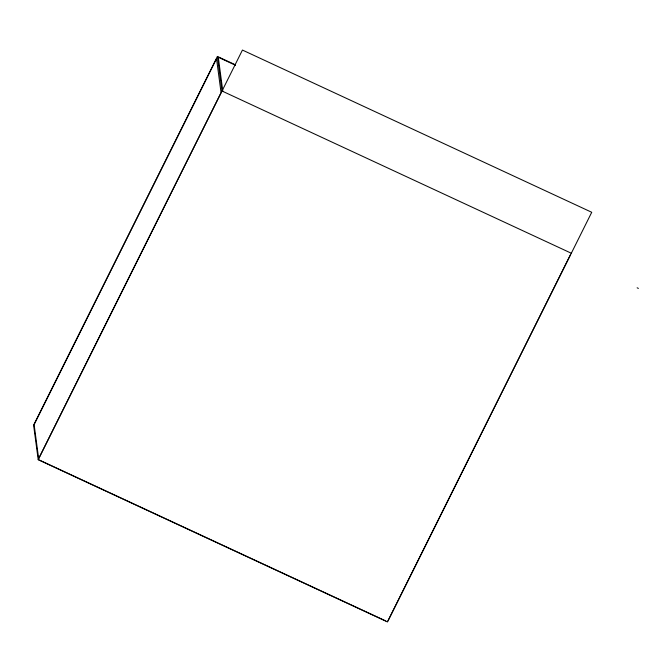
<?xml version="1.0" encoding="UTF-8"?>
<svg xmlns="http://www.w3.org/2000/svg" width="672" height="672" viewBox="0 0 672 672"><rect width="100%" height="100%" fill="white"/><g stroke="black" fill="none" stroke-linecap="round" stroke-linejoin="round"><path stroke-width="1.01" d="M235.494 64.84L217.409 56.44L33.6 425.141L38.212 459.715L387.509 621.944L591.738 212.285L242.441 50.056L38.212 459.715M387.946 620.794L570.36 254.89M235.385 65.201L218.282 57.254L222.81 91.182M571.318 253.243L222.02 91.014L217.409 56.44M637.14 287.809L638.4 288.389M39.001 459.883L385.711 620.903M216.535 58.741L34.121 424.645L38.648 458.573L221.063 92.66L216.535 58.741"/></g></svg>
